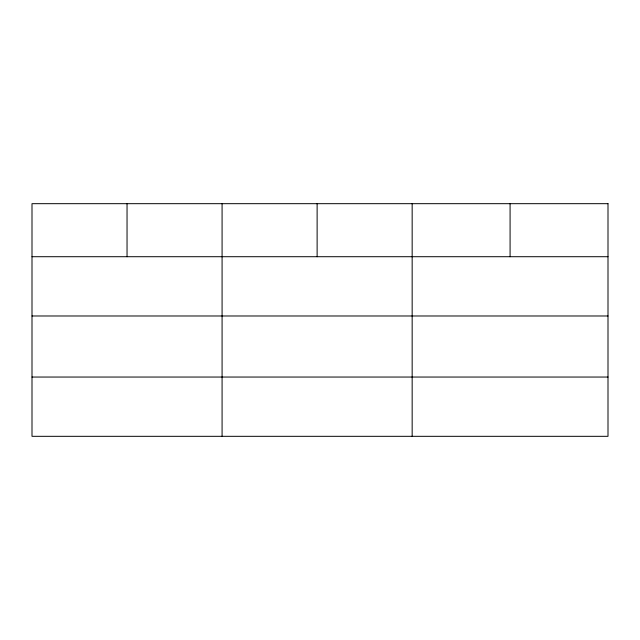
<?xml version="1.0" encoding="UTF-8"?>
<svg xmlns="http://www.w3.org/2000/svg" width="640" height="640" viewBox="0 0 640 640"><rect width="100%" height="100%" fill="white"/><g stroke="black" fill="none" stroke-linecap="round" stroke-linejoin="round"><path stroke-width="0.96" d="M32 256.712L608 256.712M32 315.984L608 315.984M32 377.048L608 377.048M510.08 203.68L510.08 256.712M412.16 203.68L412.16 436.32M317.12 203.68L317.12 256.712M222.08 203.68L222.08 436.32M127.04 203.68L127.04 256.712M608 203.68L32 203.68L32 436.32L608 436.32L608 203.68"/></g></svg>
